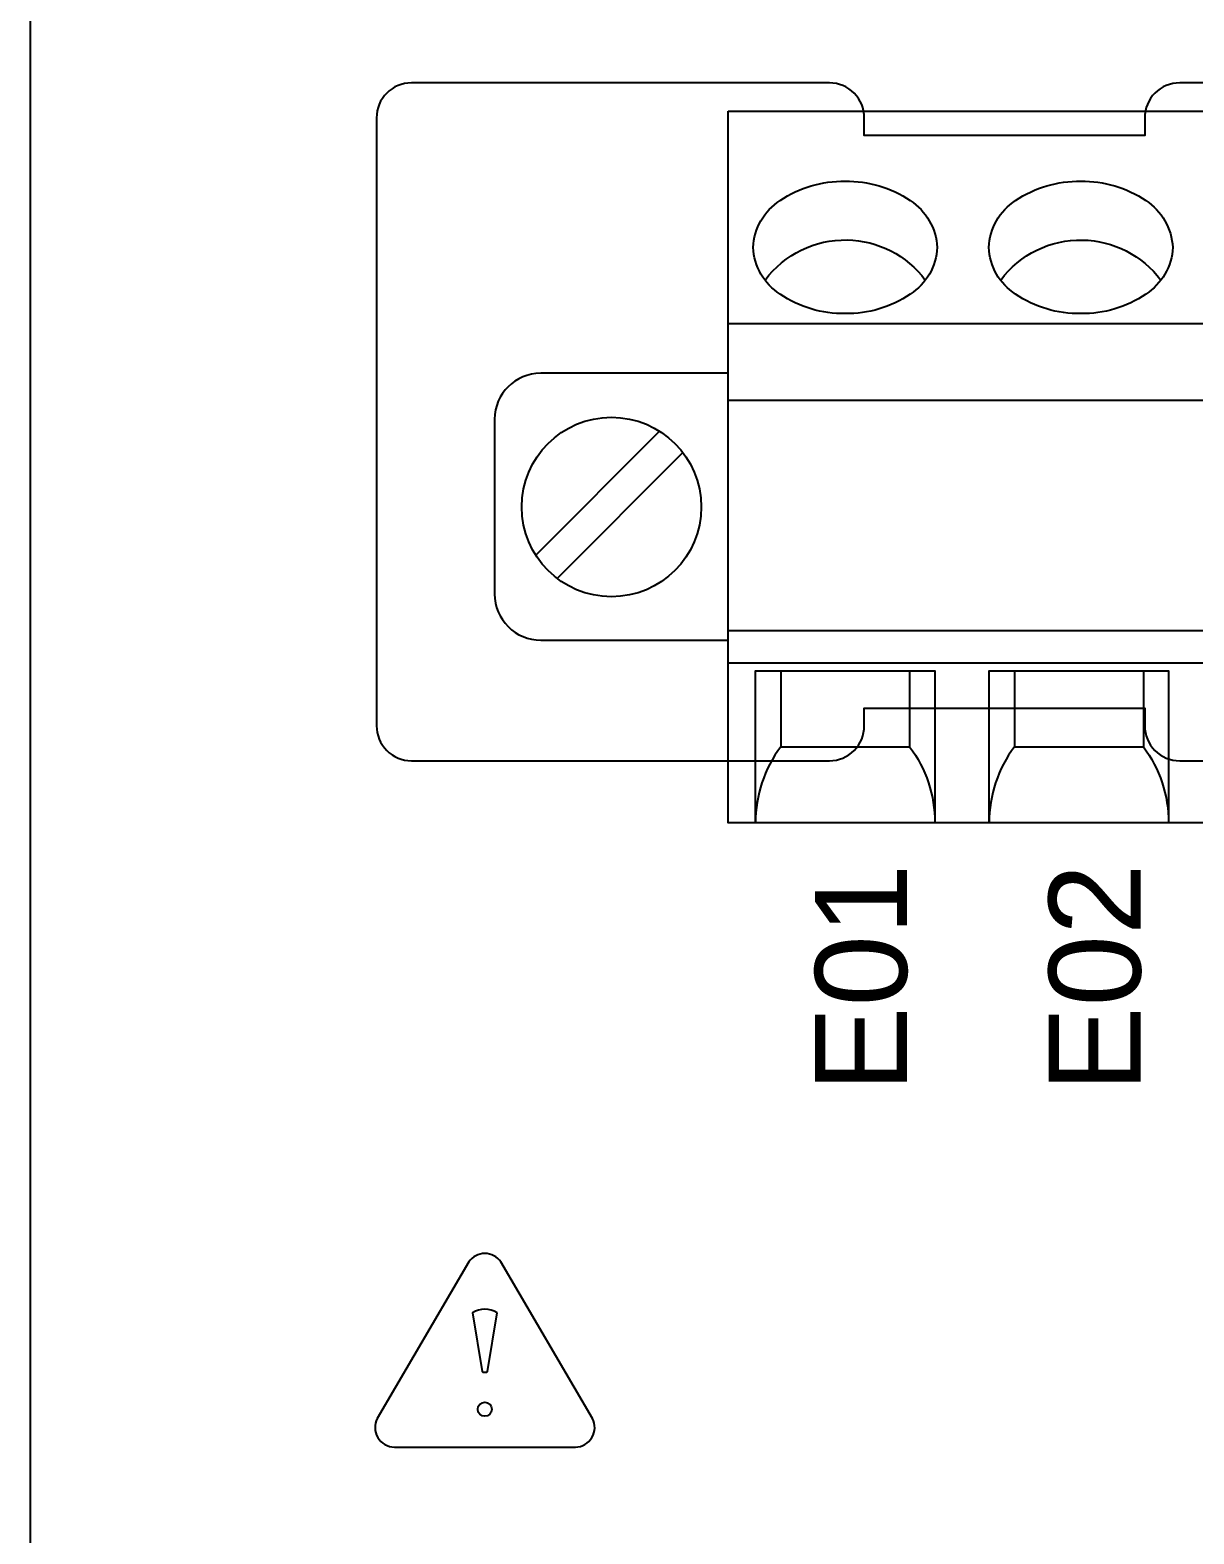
# Model space of a CAD drawing. Extents: x 0.3 to 23.7, y 0.2 to 17.8.
# Drawn here: x 17.606 to 18.602, y 2.856 to 4.142 of the extents above; entities that cross this region are included whole.
import ezdxf

# ---------------------------------------------------------------- set-up
doc = ezdxf.new("R2010")
doc.units = 0
doc.header["$MEASUREMENT"] = 0
for name, color, linetype in [('4_01__0-__EMPTY', 7, 'CONTINUOUS'), ('4_02__B-___3__DI___4__DO__', 7, 'CONTINUOUS'), ('4_03__1-___4__DI___4__DO_E', 7, 'CONTINUOUS'), ('4_04__C-___4__DI___4__DO_F', 7, 'CONTINUOUS'), ('4_05__D-___4__DI___3__DO_E', 7, 'CONTINUOUS'), ('4_06__2A___8__DO__ELECTROM', 7, 'CONTINUOUS'), ('4_07__2B___8__DO__ELECTROM', 7, 'CONTINUOUS'), ('4_08__2C___8__DO_ELECTROME', 7, 'CONTINUOUS'), ('4_09__2D___8__DO_ELECTROME', 7, 'CONTINUOUS'), ('4_10__2G___8__DO_ELECTROME', 7, 'CONTINUOUS'), ('4_11__3-___8__DI', 7, 'CONTINUOUS'), ('4_12__4-___14__DI', 7, 'CONTINUOUS'), ('4_13__5-___8__AI___20_MA_O', 7, 'CONTINUOUS'), ('4_14__6-___4__AI___4__AO__', 7, 'CONTINUOUS'), ('6_00_____DWG', 7, 'CONTINUOUS')]:
    doc.layers.add(name, color=color, linetype=linetype)
doc.styles.add('ARIAL', font='arial.ttf')

msp = doc.modelspace()

# ---------------------------------------------------------------- linework, layer by layer
at = {"layer": '4_01__0-__EMPTY'}
msp.add_lwpolyline([(19.5555, 4.0971), (18.5902, 4.0971, 0.414214), (18.5603, 4.0672), (18.5603, 4.0521), (18.3203, 4.0521), (18.3203, 4.0672, 0.414214), (18.2905, 4.0971), (17.9327, 4.0971, 0.414973), (17.9028, 4.0672), (17.9028, 3.547, 0.414973), (17.9327, 3.5171), (18.2905, 3.5171, 0.414214), (18.3203, 3.547), (18.3203, 3.5621), (18.5603, 3.5621), (18.5603, 3.547, 0.414214), (18.5902, 3.5171), (19.5555, 3.5171, 0.414214)], format="xyb", dxfattribs=at)
at = {"layer": '4_02__B-___3__DI___4__DO__'}
msp.add_lwpolyline([(18.2039, 4.0728), (19.8039, 4.0728), (19.8039, 3.4641), (18.2039, 3.4641)], close=True, dxfattribs=at)
for points in [[(18.2252, 3.9563, -0.244062), (18.2483, 3.9964, -0.154167), (18.3039, 4.013, -0.154167), (18.3596, 3.9964, -0.236767), (18.3827, 3.9563, -0.24406), (18.3596, 3.9163, -0.154167), (18.3039, 3.8997, -0.154167), (18.2483, 3.9163, -0.244061)], [(18.4268, 3.9563, -0.244062), (18.4498, 3.9964, -0.154167), (18.5055, 4.0129, -0.154167), (18.5612, 3.9964, -0.236767), (18.5843, 3.9563, -0.24406), (18.5612, 3.9163, -0.154167), (18.5055, 3.8997, -0.154167), (18.4498, 3.9163, -0.244061)]]:
    msp.add_lwpolyline(points, format="xyb", close=True, dxfattribs=at)
for points in [[(18.2353, 3.9283, -0.001746), (18.2354, 3.9284, -0.240907), (18.3055, 3.9627, -0.231198), (18.3725, 3.9284, -0.005828), (18.3728, 3.9285)], [(18.4369, 3.9283, -0.001746), (18.437, 3.9284, -0.240907), (18.5071, 3.9626, -0.231198), (18.574, 3.9284, -0.005828), (18.5743, 3.9285)], [(18.2039, 3.8486), (18.0433, 3.8486, 0.414169), (18.0039, 3.8093), (18.0039, 3.6597, 0.414258), (18.0433, 3.6203), (18.2039, 3.6203)], [(18.2488, 3.5941), (18.2488, 3.529, 0.162853), (18.2272, 3.4641, 1.944453)], [(18.3591, 3.5941), (18.3591, 3.529, -0.162853), (18.3807, 3.4641, -1.944453)], [(18.4488, 3.5941), (18.4488, 3.529, 0.162853), (18.4272, 3.4641, 1.944453)], [(18.5591, 3.5941), (18.5591, 3.529, -0.162853), (18.5807, 3.4641, -1.944453)]]:
    msp.add_lwpolyline(points, format="xyb", dxfattribs=at)
for points in [[(18.2039, 3.8912), (19.8039, 3.8912)], [(18.2039, 3.8257), (19.8039, 3.8257)], [(18.0391, 3.6931), (18.145, 3.799)], [(18.0574, 3.6731), (18.165, 3.7807)], [(18.2039, 3.6286), (19.8039, 3.6286)], [(18.2039, 3.6008), (19.8039, 3.6008)], [(18.2272, 3.4641), (18.2272, 3.5941), (18.3807, 3.5941), (18.3807, 3.4641)], [(18.4272, 3.4641), (18.4272, 3.5941), (18.5807, 3.5941), (18.5807, 3.4641)], [(18.2488, 3.529), (18.3591, 3.529)], [(18.4488, 3.529), (18.5591, 3.529)]]:
    msp.add_lwpolyline(points, dxfattribs=at)
msp.add_circle((18.1039, 3.7342), 0.0768, dxfattribs=at)
at = {"layer": '4_03__1-___4__DI___4__DO_E'}
msp.add_lwpolyline([(18.2039, 4.0728), (19.8039, 4.0728), (19.8039, 3.4641), (18.2039, 3.4641)], close=True, dxfattribs=at)
for points in [[(18.2252, 3.9563, -0.244062), (18.2483, 3.9964, -0.154167), (18.3039, 4.013, -0.154167), (18.3596, 3.9964, -0.236767), (18.3827, 3.9563, -0.24406), (18.3596, 3.9163, -0.154167), (18.3039, 3.8997, -0.154167), (18.2483, 3.9163, -0.244061)], [(18.4268, 3.9563, -0.244062), (18.4498, 3.9964, -0.154167), (18.5055, 4.0129, -0.154167), (18.5612, 3.9964, -0.236767), (18.5843, 3.9563, -0.24406), (18.5612, 3.9163, -0.154167), (18.5055, 3.8997, -0.154167), (18.4498, 3.9163, -0.244061)]]:
    msp.add_lwpolyline(points, format="xyb", close=True, dxfattribs=at)
for points in [[(18.2353, 3.9283, -0.001746), (18.2354, 3.9284, -0.240907), (18.3055, 3.9627, -0.231198), (18.3725, 3.9284, -0.005828), (18.3728, 3.9285)], [(18.4369, 3.9283, -0.001746), (18.437, 3.9284, -0.240907), (18.5071, 3.9626, -0.231198), (18.574, 3.9284, -0.005828), (18.5743, 3.9285)], [(18.2039, 3.8486), (18.0433, 3.8486, 0.414169), (18.0039, 3.8093), (18.0039, 3.6597, 0.414258), (18.0433, 3.6203), (18.2039, 3.6203)], [(18.2488, 3.5941), (18.2488, 3.529, 0.162853), (18.2272, 3.4641, 1.944453)], [(18.3591, 3.5941), (18.3591, 3.529, -0.162853), (18.3807, 3.4641, -1.944453)], [(18.4488, 3.5941), (18.4488, 3.529, 0.162853), (18.4272, 3.4641, 1.944453)], [(18.5591, 3.5941), (18.5591, 3.529, -0.162853), (18.5807, 3.4641, -1.944453)]]:
    msp.add_lwpolyline(points, format="xyb", dxfattribs=at)
for points in [[(18.2039, 3.8912), (19.8039, 3.8912)], [(18.2039, 3.8257), (19.8039, 3.8257)], [(18.0391, 3.6931), (18.145, 3.799)], [(18.0574, 3.6731), (18.165, 3.7807)], [(18.2039, 3.6286), (19.8039, 3.6286)], [(18.2039, 3.6008), (19.8039, 3.6008)], [(18.2272, 3.4641), (18.2272, 3.5941), (18.3807, 3.5941), (18.3807, 3.4641)], [(18.4272, 3.4641), (18.4272, 3.5941), (18.5807, 3.5941), (18.5807, 3.4641)], [(18.2488, 3.529), (18.3591, 3.529)], [(18.4488, 3.529), (18.5591, 3.529)]]:
    msp.add_lwpolyline(points, dxfattribs=at)
msp.add_circle((18.1039, 3.7342), 0.0768, dxfattribs=at)
at = {"layer": '4_04__C-___4__DI___4__DO_F'}
msp.add_lwpolyline([(18.2039, 4.0728), (19.8039, 4.0728), (19.8039, 3.4641), (18.2039, 3.4641)], close=True, dxfattribs=at)
for points in [[(18.2252, 3.9563, -0.244062), (18.2483, 3.9964, -0.154167), (18.3039, 4.013, -0.154167), (18.3596, 3.9964, -0.236767), (18.3827, 3.9563, -0.24406), (18.3596, 3.9163, -0.154167), (18.3039, 3.8997, -0.154167), (18.2483, 3.9163, -0.244061)], [(18.4268, 3.9563, -0.244062), (18.4498, 3.9964, -0.154167), (18.5055, 4.0129, -0.154167), (18.5612, 3.9964, -0.236767), (18.5843, 3.9563, -0.24406), (18.5612, 3.9163, -0.154167), (18.5055, 3.8997, -0.154167), (18.4498, 3.9163, -0.244061)]]:
    msp.add_lwpolyline(points, format="xyb", close=True, dxfattribs=at)
for points in [[(18.2353, 3.9283, -0.001746), (18.2354, 3.9284, -0.240907), (18.3055, 3.9627, -0.231198), (18.3725, 3.9284, -0.005828), (18.3728, 3.9285)], [(18.4369, 3.9283, -0.001746), (18.437, 3.9284, -0.240907), (18.5071, 3.9626, -0.231198), (18.574, 3.9284, -0.005828), (18.5743, 3.9285)], [(18.2039, 3.8486), (18.0433, 3.8486, 0.414169), (18.0039, 3.8093), (18.0039, 3.6597, 0.414258), (18.0433, 3.6203), (18.2039, 3.6203)], [(18.2488, 3.5941), (18.2488, 3.529, 0.162853), (18.2272, 3.4641, 1.944453)], [(18.3591, 3.5941), (18.3591, 3.529, -0.162853), (18.3807, 3.4641, -1.944453)], [(18.4488, 3.5941), (18.4488, 3.529, 0.162853), (18.4272, 3.4641, 1.944453)], [(18.5591, 3.5941), (18.5591, 3.529, -0.162853), (18.5807, 3.4641, -1.944453)]]:
    msp.add_lwpolyline(points, format="xyb", dxfattribs=at)
for points in [[(18.2039, 3.8912), (19.8039, 3.8912)], [(18.2039, 3.8257), (19.8039, 3.8257)], [(18.0391, 3.6931), (18.145, 3.799)], [(18.0574, 3.6731), (18.165, 3.7807)], [(18.2039, 3.6286), (19.8039, 3.6286)], [(18.2039, 3.6008), (19.8039, 3.6008)], [(18.2272, 3.4641), (18.2272, 3.5941), (18.3807, 3.5941), (18.3807, 3.4641)], [(18.4272, 3.4641), (18.4272, 3.5941), (18.5807, 3.5941), (18.5807, 3.4641)], [(18.2488, 3.529), (18.3591, 3.529)], [(18.4488, 3.529), (18.5591, 3.529)]]:
    msp.add_lwpolyline(points, dxfattribs=at)
msp.add_circle((18.1039, 3.7342), 0.0768, dxfattribs=at)
at = {"layer": '4_05__D-___4__DI___3__DO_E'}
msp.add_lwpolyline([(18.2039, 4.0728), (19.8039, 4.0728), (19.8039, 3.4641), (18.2039, 3.4641)], close=True, dxfattribs=at)
for points in [[(18.2252, 3.9563, -0.244062), (18.2483, 3.9964, -0.154167), (18.3039, 4.013, -0.154167), (18.3596, 3.9964, -0.236767), (18.3827, 3.9563, -0.24406), (18.3596, 3.9163, -0.154167), (18.3039, 3.8997, -0.154167), (18.2483, 3.9163, -0.244061)], [(18.4268, 3.9563, -0.244062), (18.4498, 3.9964, -0.154167), (18.5055, 4.0129, -0.154167), (18.5612, 3.9964, -0.236767), (18.5843, 3.9563, -0.24406), (18.5612, 3.9163, -0.154167), (18.5055, 3.8997, -0.154167), (18.4498, 3.9163, -0.244061)]]:
    msp.add_lwpolyline(points, format="xyb", close=True, dxfattribs=at)
for points in [[(18.2353, 3.9283, -0.001746), (18.2354, 3.9284, -0.240907), (18.3055, 3.9627, -0.231198), (18.3725, 3.9284, -0.005828), (18.3728, 3.9285)], [(18.4369, 3.9283, -0.001746), (18.437, 3.9284, -0.240907), (18.5071, 3.9626, -0.231198), (18.574, 3.9284, -0.005828), (18.5743, 3.9285)], [(18.2039, 3.8486), (18.0433, 3.8486, 0.414169), (18.0039, 3.8093), (18.0039, 3.6597, 0.414258), (18.0433, 3.6203), (18.2039, 3.6203)], [(18.2488, 3.5941), (18.2488, 3.529, 0.162853), (18.2272, 3.4641, 1.944453)], [(18.3591, 3.5941), (18.3591, 3.529, -0.162853), (18.3807, 3.4641, -1.944453)], [(18.4488, 3.5941), (18.4488, 3.529, 0.162853), (18.4272, 3.4641, 1.944453)], [(18.5591, 3.5941), (18.5591, 3.529, -0.162853), (18.5807, 3.4641, -1.944453)]]:
    msp.add_lwpolyline(points, format="xyb", dxfattribs=at)
for points in [[(18.2039, 3.8912), (19.8039, 3.8912)], [(18.2039, 3.8257), (19.8039, 3.8257)], [(18.0391, 3.6931), (18.145, 3.799)], [(18.0574, 3.6731), (18.165, 3.7807)], [(18.2039, 3.6286), (19.8039, 3.6286)], [(18.2039, 3.6008), (19.8039, 3.6008)], [(18.2272, 3.4641), (18.2272, 3.5941), (18.3807, 3.5941), (18.3807, 3.4641)], [(18.4272, 3.4641), (18.4272, 3.5941), (18.5807, 3.5941), (18.5807, 3.4641)], [(18.2488, 3.529), (18.3591, 3.529)], [(18.4488, 3.529), (18.5591, 3.529)]]:
    msp.add_lwpolyline(points, dxfattribs=at)
msp.add_circle((18.1039, 3.7342), 0.0768, dxfattribs=at)
at = {"layer": '4_06__2A___8__DO__ELECTROM'}
msp.add_lwpolyline([(18.2039, 4.0728), (19.8039, 4.0728), (19.8039, 3.4641), (18.2039, 3.4641)], close=True, dxfattribs=at)
for points in [[(18.2252, 3.9563, -0.244062), (18.2483, 3.9964, -0.154167), (18.3039, 4.013, -0.154167), (18.3596, 3.9964, -0.236767), (18.3827, 3.9563, -0.24406), (18.3596, 3.9163, -0.154167), (18.3039, 3.8997, -0.154167), (18.2483, 3.9163, -0.244061)], [(18.4268, 3.9563, -0.244062), (18.4498, 3.9964, -0.154167), (18.5055, 4.0129, -0.154167), (18.5612, 3.9964, -0.236767), (18.5843, 3.9563, -0.24406), (18.5612, 3.9163, -0.154167), (18.5055, 3.8997, -0.154167), (18.4498, 3.9163, -0.244061)]]:
    msp.add_lwpolyline(points, format="xyb", close=True, dxfattribs=at)
for points in [[(18.2353, 3.9283, -0.001746), (18.2354, 3.9284, -0.240907), (18.3055, 3.9627, -0.231198), (18.3725, 3.9284, -0.005828), (18.3728, 3.9285)], [(18.4369, 3.9283, -0.001746), (18.437, 3.9284, -0.240907), (18.5071, 3.9626, -0.231198), (18.574, 3.9284, -0.005828), (18.5743, 3.9285)], [(18.2039, 3.8486), (18.0433, 3.8486, 0.414169), (18.0039, 3.8093), (18.0039, 3.6597, 0.414258), (18.0433, 3.6203), (18.2039, 3.6203)], [(18.2488, 3.5941), (18.2488, 3.529, 0.162853), (18.2272, 3.4641, 1.944453)], [(18.3591, 3.5941), (18.3591, 3.529, -0.162853), (18.3807, 3.4641, -1.944453)], [(18.4488, 3.5941), (18.4488, 3.529, 0.162853), (18.4272, 3.4641, 1.944453)], [(18.5591, 3.5941), (18.5591, 3.529, -0.162853), (18.5807, 3.4641, -1.944453)]]:
    msp.add_lwpolyline(points, format="xyb", dxfattribs=at)
for points in [[(18.2039, 3.8912), (19.8039, 3.8912)], [(18.2039, 3.8257), (19.8039, 3.8257)], [(18.0391, 3.6931), (18.145, 3.799)], [(18.0574, 3.6731), (18.165, 3.7807)], [(18.2039, 3.6286), (19.8039, 3.6286)], [(18.2039, 3.6008), (19.8039, 3.6008)], [(18.2272, 3.4641), (18.2272, 3.5941), (18.3807, 3.5941), (18.3807, 3.4641)], [(18.4272, 3.4641), (18.4272, 3.5941), (18.5807, 3.5941), (18.5807, 3.4641)], [(18.2488, 3.529), (18.3591, 3.529)], [(18.4488, 3.529), (18.5591, 3.529)]]:
    msp.add_lwpolyline(points, dxfattribs=at)
msp.add_circle((18.1039, 3.7342), 0.0768, dxfattribs=at)
at = {"layer": '4_07__2B___8__DO__ELECTROM'}
msp.add_lwpolyline([(18.2039, 4.0728), (19.8039, 4.0728), (19.8039, 3.4641), (18.2039, 3.4641)], close=True, dxfattribs=at)
for points in [[(18.2252, 3.9563, -0.244062), (18.2483, 3.9964, -0.154167), (18.3039, 4.013, -0.154167), (18.3596, 3.9964, -0.236767), (18.3827, 3.9563, -0.24406), (18.3596, 3.9163, -0.154167), (18.3039, 3.8997, -0.154167), (18.2483, 3.9163, -0.244061)], [(18.4268, 3.9563, -0.244062), (18.4498, 3.9964, -0.154167), (18.5055, 4.0129, -0.154167), (18.5612, 3.9964, -0.236767), (18.5843, 3.9563, -0.24406), (18.5612, 3.9163, -0.154167), (18.5055, 3.8997, -0.154167), (18.4498, 3.9163, -0.244061)]]:
    msp.add_lwpolyline(points, format="xyb", close=True, dxfattribs=at)
for points in [[(18.2353, 3.9283, -0.001746), (18.2354, 3.9284, -0.240907), (18.3055, 3.9627, -0.231198), (18.3725, 3.9284, -0.005828), (18.3728, 3.9285)], [(18.4369, 3.9283, -0.001746), (18.437, 3.9284, -0.240907), (18.5071, 3.9626, -0.231198), (18.574, 3.9284, -0.005828), (18.5743, 3.9285)], [(18.2039, 3.8486), (18.0433, 3.8486, 0.414169), (18.0039, 3.8093), (18.0039, 3.6597, 0.414258), (18.0433, 3.6203), (18.2039, 3.6203)], [(18.2488, 3.5941), (18.2488, 3.529, 0.162853), (18.2272, 3.4641, 1.944453)], [(18.3591, 3.5941), (18.3591, 3.529, -0.162853), (18.3807, 3.4641, -1.944453)], [(18.4488, 3.5941), (18.4488, 3.529, 0.162853), (18.4272, 3.4641, 1.944453)], [(18.5591, 3.5941), (18.5591, 3.529, -0.162853), (18.5807, 3.4641, -1.944453)]]:
    msp.add_lwpolyline(points, format="xyb", dxfattribs=at)
for points in [[(18.2039, 3.8912), (19.8039, 3.8912)], [(18.2039, 3.8257), (19.8039, 3.8257)], [(18.0391, 3.6931), (18.145, 3.799)], [(18.0574, 3.6731), (18.165, 3.7807)], [(18.2039, 3.6286), (19.8039, 3.6286)], [(18.2039, 3.6008), (19.8039, 3.6008)], [(18.2272, 3.4641), (18.2272, 3.5941), (18.3807, 3.5941), (18.3807, 3.4641)], [(18.4272, 3.4641), (18.4272, 3.5941), (18.5807, 3.5941), (18.5807, 3.4641)], [(18.2488, 3.529), (18.3591, 3.529)], [(18.4488, 3.529), (18.5591, 3.529)]]:
    msp.add_lwpolyline(points, dxfattribs=at)
msp.add_circle((18.1039, 3.7342), 0.0768, dxfattribs=at)
at = {"layer": '4_08__2C___8__DO_ELECTROME'}
msp.add_lwpolyline([(18.2039, 4.0728), (19.8039, 4.0728), (19.8039, 3.4641), (18.2039, 3.4641)], close=True, dxfattribs=at)
for points in [[(18.2252, 3.9563, -0.244062), (18.2483, 3.9964, -0.154167), (18.3039, 4.013, -0.154167), (18.3596, 3.9964, -0.236767), (18.3827, 3.9563, -0.24406), (18.3596, 3.9163, -0.154167), (18.3039, 3.8997, -0.154167), (18.2483, 3.9163, -0.244061)], [(18.4268, 3.9563, -0.244062), (18.4498, 3.9964, -0.154167), (18.5055, 4.0129, -0.154167), (18.5612, 3.9964, -0.236767), (18.5843, 3.9563, -0.24406), (18.5612, 3.9163, -0.154167), (18.5055, 3.8997, -0.154167), (18.4498, 3.9163, -0.244061)]]:
    msp.add_lwpolyline(points, format="xyb", close=True, dxfattribs=at)
for points in [[(18.2353, 3.9283, -0.001746), (18.2354, 3.9284, -0.240907), (18.3055, 3.9627, -0.231198), (18.3725, 3.9284, -0.005828), (18.3728, 3.9285)], [(18.4369, 3.9283, -0.001746), (18.437, 3.9284, -0.240907), (18.5071, 3.9626, -0.231198), (18.574, 3.9284, -0.005828), (18.5743, 3.9285)], [(18.2039, 3.8486), (18.0433, 3.8486, 0.414169), (18.0039, 3.8093), (18.0039, 3.6597, 0.414258), (18.0433, 3.6203), (18.2039, 3.6203)], [(18.2488, 3.5941), (18.2488, 3.529, 0.162853), (18.2272, 3.4641, 1.944453)], [(18.3591, 3.5941), (18.3591, 3.529, -0.162853), (18.3807, 3.4641, -1.944453)], [(18.4488, 3.5941), (18.4488, 3.529, 0.162853), (18.4272, 3.4641, 1.944453)], [(18.5591, 3.5941), (18.5591, 3.529, -0.162853), (18.5807, 3.4641, -1.944453)]]:
    msp.add_lwpolyline(points, format="xyb", dxfattribs=at)
for points in [[(18.2039, 3.8912), (19.8039, 3.8912)], [(18.2039, 3.8257), (19.8039, 3.8257)], [(18.0391, 3.6931), (18.145, 3.799)], [(18.0574, 3.6731), (18.165, 3.7807)], [(18.2039, 3.6286), (19.8039, 3.6286)], [(18.2039, 3.6008), (19.8039, 3.6008)], [(18.2272, 3.4641), (18.2272, 3.5941), (18.3807, 3.5941), (18.3807, 3.4641)], [(18.4272, 3.4641), (18.4272, 3.5941), (18.5807, 3.5941), (18.5807, 3.4641)], [(18.2488, 3.529), (18.3591, 3.529)], [(18.4488, 3.529), (18.5591, 3.529)]]:
    msp.add_lwpolyline(points, dxfattribs=at)
msp.add_circle((18.1039, 3.7342), 0.0768, dxfattribs=at)
at = {"layer": '4_09__2D___8__DO_ELECTROME'}
msp.add_lwpolyline([(18.2039, 4.0728), (19.8039, 4.0728), (19.8039, 3.4641), (18.2039, 3.4641)], close=True, dxfattribs=at)
for points in [[(18.2252, 3.9563, -0.244062), (18.2483, 3.9964, -0.154167), (18.3039, 4.013, -0.154167), (18.3596, 3.9964, -0.236767), (18.3827, 3.9563, -0.24406), (18.3596, 3.9163, -0.154167), (18.3039, 3.8997, -0.154167), (18.2483, 3.9163, -0.244061)], [(18.4268, 3.9563, -0.244062), (18.4498, 3.9964, -0.154167), (18.5055, 4.0129, -0.154167), (18.5612, 3.9964, -0.236767), (18.5843, 3.9563, -0.24406), (18.5612, 3.9163, -0.154167), (18.5055, 3.8997, -0.154167), (18.4498, 3.9163, -0.244061)]]:
    msp.add_lwpolyline(points, format="xyb", close=True, dxfattribs=at)
for points in [[(18.2353, 3.9283, -0.001746), (18.2354, 3.9284, -0.240907), (18.3055, 3.9627, -0.231198), (18.3725, 3.9284, -0.005828), (18.3728, 3.9285)], [(18.4369, 3.9283, -0.001746), (18.437, 3.9284, -0.240907), (18.5071, 3.9626, -0.231198), (18.574, 3.9284, -0.005828), (18.5743, 3.9285)], [(18.2039, 3.8486), (18.0433, 3.8486, 0.414169), (18.0039, 3.8093), (18.0039, 3.6597, 0.414258), (18.0433, 3.6203), (18.2039, 3.6203)], [(18.2488, 3.5941), (18.2488, 3.529, 0.162853), (18.2272, 3.4641, 1.944453)], [(18.3591, 3.5941), (18.3591, 3.529, -0.162853), (18.3807, 3.4641, -1.944453)], [(18.4488, 3.5941), (18.4488, 3.529, 0.162853), (18.4272, 3.4641, 1.944453)], [(18.5591, 3.5941), (18.5591, 3.529, -0.162853), (18.5807, 3.4641, -1.944453)]]:
    msp.add_lwpolyline(points, format="xyb", dxfattribs=at)
for points in [[(18.2039, 3.8912), (19.8039, 3.8912)], [(18.2039, 3.8257), (19.8039, 3.8257)], [(18.0391, 3.6931), (18.145, 3.799)], [(18.0574, 3.6731), (18.165, 3.7807)], [(18.2039, 3.6286), (19.8039, 3.6286)], [(18.2039, 3.6008), (19.8039, 3.6008)], [(18.2272, 3.4641), (18.2272, 3.5941), (18.3807, 3.5941), (18.3807, 3.4641)], [(18.4272, 3.4641), (18.4272, 3.5941), (18.5807, 3.5941), (18.5807, 3.4641)], [(18.2488, 3.529), (18.3591, 3.529)], [(18.4488, 3.529), (18.5591, 3.529)]]:
    msp.add_lwpolyline(points, dxfattribs=at)
msp.add_circle((18.1039, 3.7342), 0.0768, dxfattribs=at)
at = {"layer": '4_10__2G___8__DO_ELECTROME'}
msp.add_lwpolyline([(18.2039, 4.0728), (19.8039, 4.0728), (19.8039, 3.4641), (18.2039, 3.4641)], close=True, dxfattribs=at)
for points in [[(18.2252, 3.9563, -0.244062), (18.2483, 3.9964, -0.154167), (18.3039, 4.013, -0.154167), (18.3596, 3.9964, -0.236767), (18.3827, 3.9563, -0.24406), (18.3596, 3.9163, -0.154167), (18.3039, 3.8997, -0.154167), (18.2483, 3.9163, -0.244061)], [(18.4268, 3.9563, -0.244062), (18.4498, 3.9964, -0.154167), (18.5055, 4.0129, -0.154167), (18.5612, 3.9964, -0.236767), (18.5843, 3.9563, -0.24406), (18.5612, 3.9163, -0.154167), (18.5055, 3.8997, -0.154167), (18.4498, 3.9163, -0.244061)]]:
    msp.add_lwpolyline(points, format="xyb", close=True, dxfattribs=at)
for points in [[(18.2353, 3.9283, -0.001746), (18.2354, 3.9284, -0.240907), (18.3055, 3.9627, -0.231198), (18.3725, 3.9284, -0.005828), (18.3728, 3.9285)], [(18.4369, 3.9283, -0.001746), (18.437, 3.9284, -0.240907), (18.5071, 3.9626, -0.231198), (18.574, 3.9284, -0.005828), (18.5743, 3.9285)], [(18.2039, 3.8486), (18.0433, 3.8486, 0.414169), (18.0039, 3.8093), (18.0039, 3.6597, 0.414258), (18.0433, 3.6203), (18.2039, 3.6203)], [(18.2488, 3.5941), (18.2488, 3.529, 0.162853), (18.2272, 3.4641, 1.944453)], [(18.3591, 3.5941), (18.3591, 3.529, -0.162853), (18.3807, 3.4641, -1.944453)], [(18.4488, 3.5941), (18.4488, 3.529, 0.162853), (18.4272, 3.4641, 1.944453)], [(18.5591, 3.5941), (18.5591, 3.529, -0.162853), (18.5807, 3.4641, -1.944453)]]:
    msp.add_lwpolyline(points, format="xyb", dxfattribs=at)
for points in [[(18.2039, 3.8912), (19.8039, 3.8912)], [(18.2039, 3.8257), (19.8039, 3.8257)], [(18.0391, 3.6931), (18.145, 3.799)], [(18.0574, 3.6731), (18.165, 3.7807)], [(18.2039, 3.6286), (19.8039, 3.6286)], [(18.2039, 3.6008), (19.8039, 3.6008)], [(18.2272, 3.4641), (18.2272, 3.5941), (18.3807, 3.5941), (18.3807, 3.4641)], [(18.4272, 3.4641), (18.4272, 3.5941), (18.5807, 3.5941), (18.5807, 3.4641)], [(18.2488, 3.529), (18.3591, 3.529)], [(18.4488, 3.529), (18.5591, 3.529)]]:
    msp.add_lwpolyline(points, dxfattribs=at)
msp.add_circle((18.1039, 3.7342), 0.0768, dxfattribs=at)
at = {"layer": '4_11__3-___8__DI'}
msp.add_lwpolyline([(18.2039, 4.0728), (19.8039, 4.0728), (19.8039, 3.4641), (18.2039, 3.4641)], close=True, dxfattribs=at)
for points in [[(18.2252, 3.9563, -0.244062), (18.2483, 3.9964, -0.154167), (18.3039, 4.013, -0.154167), (18.3596, 3.9964, -0.236767), (18.3827, 3.9563, -0.24406), (18.3596, 3.9163, -0.154167), (18.3039, 3.8997, -0.154167), (18.2483, 3.9163, -0.244061)], [(18.4268, 3.9563, -0.244062), (18.4498, 3.9964, -0.154167), (18.5055, 4.0129, -0.154167), (18.5612, 3.9964, -0.236767), (18.5843, 3.9563, -0.24406), (18.5612, 3.9163, -0.154167), (18.5055, 3.8997, -0.154167), (18.4498, 3.9163, -0.244061)]]:
    msp.add_lwpolyline(points, format="xyb", close=True, dxfattribs=at)
for points in [[(18.2353, 3.9283, -0.001746), (18.2354, 3.9284, -0.240907), (18.3055, 3.9627, -0.231198), (18.3725, 3.9284, -0.005828), (18.3728, 3.9285)], [(18.4369, 3.9283, -0.001746), (18.437, 3.9284, -0.240907), (18.5071, 3.9626, -0.231198), (18.574, 3.9284, -0.005828), (18.5743, 3.9285)], [(18.2039, 3.8486), (18.0433, 3.8486, 0.414169), (18.0039, 3.8093), (18.0039, 3.6597, 0.414258), (18.0433, 3.6203), (18.2039, 3.6203)], [(18.2488, 3.5941), (18.2488, 3.529, 0.162853), (18.2272, 3.4641, 1.944453)], [(18.3591, 3.5941), (18.3591, 3.529, -0.162853), (18.3807, 3.4641, -1.944453)], [(18.4488, 3.5941), (18.4488, 3.529, 0.162853), (18.4272, 3.4641, 1.944453)], [(18.5591, 3.5941), (18.5591, 3.529, -0.162853), (18.5807, 3.4641, -1.944453)]]:
    msp.add_lwpolyline(points, format="xyb", dxfattribs=at)
for points in [[(18.2039, 3.8912), (19.8039, 3.8912)], [(18.2039, 3.8257), (19.8039, 3.8257)], [(18.0391, 3.6931), (18.145, 3.799)], [(18.0574, 3.6731), (18.165, 3.7807)], [(18.2039, 3.6286), (19.8039, 3.6286)], [(18.2039, 3.6008), (19.8039, 3.6008)], [(18.2272, 3.4641), (18.2272, 3.5941), (18.3807, 3.5941), (18.3807, 3.4641)], [(18.4272, 3.4641), (18.4272, 3.5941), (18.5807, 3.5941), (18.5807, 3.4641)], [(18.2488, 3.529), (18.3591, 3.529)], [(18.4488, 3.529), (18.5591, 3.529)]]:
    msp.add_lwpolyline(points, dxfattribs=at)
msp.add_circle((18.1039, 3.7342), 0.0768, dxfattribs=at)
at = {"layer": '4_12__4-___14__DI'}
msp.add_lwpolyline([(18.2039, 4.0728), (19.8039, 4.0728), (19.8039, 3.4641), (18.2039, 3.4641)], close=True, dxfattribs=at)
for points in [[(18.2252, 3.9563, -0.244062), (18.2483, 3.9964, -0.154167), (18.3039, 4.013, -0.154167), (18.3596, 3.9964, -0.236767), (18.3827, 3.9563, -0.24406), (18.3596, 3.9163, -0.154167), (18.3039, 3.8997, -0.154167), (18.2483, 3.9163, -0.244061)], [(18.4268, 3.9563, -0.244062), (18.4498, 3.9964, -0.154167), (18.5055, 4.0129, -0.154167), (18.5612, 3.9964, -0.236767), (18.5843, 3.9563, -0.24406), (18.5612, 3.9163, -0.154167), (18.5055, 3.8997, -0.154167), (18.4498, 3.9163, -0.244061)]]:
    msp.add_lwpolyline(points, format="xyb", close=True, dxfattribs=at)
for points in [[(18.2353, 3.9283, -0.001746), (18.2354, 3.9284, -0.240907), (18.3055, 3.9627, -0.231198), (18.3725, 3.9284, -0.005828), (18.3728, 3.9285)], [(18.4369, 3.9283, -0.001746), (18.437, 3.9284, -0.240907), (18.5071, 3.9626, -0.231198), (18.574, 3.9284, -0.005828), (18.5743, 3.9285)], [(18.2039, 3.8486), (18.0433, 3.8486, 0.414169), (18.0039, 3.8093), (18.0039, 3.6597, 0.414258), (18.0433, 3.6203), (18.2039, 3.6203)], [(18.2488, 3.5941), (18.2488, 3.529, 0.162853), (18.2272, 3.4641, 1.944453)], [(18.3591, 3.5941), (18.3591, 3.529, -0.162853), (18.3807, 3.4641, -1.944453)], [(18.4488, 3.5941), (18.4488, 3.529, 0.162853), (18.4272, 3.4641, 1.944453)], [(18.5591, 3.5941), (18.5591, 3.529, -0.162853), (18.5807, 3.4641, -1.944453)]]:
    msp.add_lwpolyline(points, format="xyb", dxfattribs=at)
for points in [[(18.2039, 3.8912), (19.8039, 3.8912)], [(18.2039, 3.8257), (19.8039, 3.8257)], [(18.0391, 3.6931), (18.145, 3.799)], [(18.0574, 3.6731), (18.165, 3.7807)], [(18.2039, 3.6286), (19.8039, 3.6286)], [(18.2039, 3.6008), (19.8039, 3.6008)], [(18.2272, 3.4641), (18.2272, 3.5941), (18.3807, 3.5941), (18.3807, 3.4641)], [(18.4272, 3.4641), (18.4272, 3.5941), (18.5807, 3.5941), (18.5807, 3.4641)], [(18.2488, 3.529), (18.3591, 3.529)], [(18.4488, 3.529), (18.5591, 3.529)]]:
    msp.add_lwpolyline(points, dxfattribs=at)
msp.add_circle((18.1039, 3.7342), 0.0768, dxfattribs=at)
at = {"layer": '4_13__5-___8__AI___20_MA_O'}
msp.add_lwpolyline([(18.2039, 4.0728), (19.8039, 4.0728), (19.8039, 3.4641), (18.2039, 3.4641)], close=True, dxfattribs=at)
for points in [[(18.2252, 3.9563, -0.244062), (18.2483, 3.9964, -0.154167), (18.3039, 4.013, -0.154167), (18.3596, 3.9964, -0.236767), (18.3827, 3.9563, -0.24406), (18.3596, 3.9163, -0.154167), (18.3039, 3.8997, -0.154167), (18.2483, 3.9163, -0.244061)], [(18.4268, 3.9563, -0.244062), (18.4498, 3.9964, -0.154167), (18.5055, 4.0129, -0.154167), (18.5612, 3.9964, -0.236767), (18.5843, 3.9563, -0.24406), (18.5612, 3.9163, -0.154167), (18.5055, 3.8997, -0.154167), (18.4498, 3.9163, -0.244061)]]:
    msp.add_lwpolyline(points, format="xyb", close=True, dxfattribs=at)
for points in [[(18.2353, 3.9283, -0.001746), (18.2354, 3.9284, -0.240907), (18.3055, 3.9627, -0.231198), (18.3725, 3.9284, -0.005828), (18.3728, 3.9285)], [(18.4369, 3.9283, -0.001746), (18.437, 3.9284, -0.240907), (18.5071, 3.9626, -0.231198), (18.574, 3.9284, -0.005828), (18.5743, 3.9285)], [(18.2039, 3.8486), (18.0433, 3.8486, 0.414169), (18.0039, 3.8093), (18.0039, 3.6597, 0.414258), (18.0433, 3.6203), (18.2039, 3.6203)], [(18.2488, 3.5941), (18.2488, 3.529, 0.162853), (18.2272, 3.4641, 1.944453)], [(18.3591, 3.5941), (18.3591, 3.529, -0.162853), (18.3807, 3.4641, -1.944453)], [(18.4488, 3.5941), (18.4488, 3.529, 0.162853), (18.4272, 3.4641, 1.944453)], [(18.5591, 3.5941), (18.5591, 3.529, -0.162853), (18.5807, 3.4641, -1.944453)]]:
    msp.add_lwpolyline(points, format="xyb", dxfattribs=at)
for points in [[(18.2039, 3.8912), (19.8039, 3.8912)], [(18.2039, 3.8257), (19.8039, 3.8257)], [(18.0391, 3.6931), (18.145, 3.799)], [(18.0574, 3.6731), (18.165, 3.7807)], [(18.2039, 3.6286), (19.8039, 3.6286)], [(18.2039, 3.6008), (19.8039, 3.6008)], [(18.2272, 3.4641), (18.2272, 3.5941), (18.3807, 3.5941), (18.3807, 3.4641)], [(18.4272, 3.4641), (18.4272, 3.5941), (18.5807, 3.5941), (18.5807, 3.4641)], [(18.2488, 3.529), (18.3591, 3.529)], [(18.4488, 3.529), (18.5591, 3.529)]]:
    msp.add_lwpolyline(points, dxfattribs=at)
msp.add_circle((18.1039, 3.7342), 0.0768, dxfattribs=at)
at = {"layer": '4_14__6-___4__AI___4__AO__'}
msp.add_lwpolyline([(18.2039, 4.0728), (19.8039, 4.0728), (19.8039, 3.4641), (18.2039, 3.4641)], close=True, dxfattribs=at)
for points in [[(18.2252, 3.9563, -0.244062), (18.2483, 3.9964, -0.154167), (18.3039, 4.013, -0.154167), (18.3596, 3.9964, -0.236767), (18.3827, 3.9563, -0.24406), (18.3596, 3.9163, -0.154167), (18.3039, 3.8997, -0.154167), (18.2483, 3.9163, -0.244061)], [(18.4268, 3.9563, -0.244062), (18.4498, 3.9964, -0.154167), (18.5055, 4.0129, -0.154167), (18.5612, 3.9964, -0.236767), (18.5843, 3.9563, -0.24406), (18.5612, 3.9163, -0.154167), (18.5055, 3.8997, -0.154167), (18.4498, 3.9163, -0.244061)]]:
    msp.add_lwpolyline(points, format="xyb", close=True, dxfattribs=at)
for points in [[(18.2353, 3.9283, -0.001746), (18.2354, 3.9284, -0.240907), (18.3055, 3.9627, -0.231198), (18.3725, 3.9284, -0.005828), (18.3728, 3.9285)], [(18.4369, 3.9283, -0.001746), (18.437, 3.9284, -0.240907), (18.5071, 3.9626, -0.231198), (18.574, 3.9284, -0.005828), (18.5743, 3.9285)], [(18.2039, 3.8486), (18.0433, 3.8486, 0.414169), (18.0039, 3.8093), (18.0039, 3.6597, 0.414258), (18.0433, 3.6203), (18.2039, 3.6203)], [(18.2488, 3.5941), (18.2488, 3.529, 0.162853), (18.2272, 3.4641, 1.944453)], [(18.3591, 3.5941), (18.3591, 3.529, -0.162853), (18.3807, 3.4641, -1.944453)], [(18.4488, 3.5941), (18.4488, 3.529, 0.162853), (18.4272, 3.4641, 1.944453)], [(18.5591, 3.5941), (18.5591, 3.529, -0.162853), (18.5807, 3.4641, -1.944453)]]:
    msp.add_lwpolyline(points, format="xyb", dxfattribs=at)
for points in [[(18.2039, 3.8912), (19.8039, 3.8912)], [(18.2039, 3.8257), (19.8039, 3.8257)], [(18.0391, 3.6931), (18.145, 3.799)], [(18.0574, 3.6731), (18.165, 3.7807)], [(18.2039, 3.6286), (19.8039, 3.6286)], [(18.2039, 3.6008), (19.8039, 3.6008)], [(18.2272, 3.4641), (18.2272, 3.5941), (18.3807, 3.5941), (18.3807, 3.4641)], [(18.4272, 3.4641), (18.4272, 3.5941), (18.5807, 3.5941), (18.5807, 3.4641)], [(18.2488, 3.529), (18.3591, 3.529)], [(18.4488, 3.529), (18.5591, 3.529)]]:
    msp.add_lwpolyline(points, dxfattribs=at)
msp.add_circle((18.1039, 3.7342), 0.0768, dxfattribs=at)
at = {"layer": '6_00_____DWG'}
for points in [[(17.9705, 1.5688), (22.6358, 1.5688, 0.414214), (22.7146, 1.6476), (22.7146, 1.7361, -0.414214), (22.8327, 1.8543), (22.9213, 1.8543, 0.414214), (23, 1.933), (23, 8.4881, 0.414214), (22.9213, 8.5669), (22.8327, 8.5669, -0.414214), (22.7146, 8.685), (22.7146, 8.7735, 0.414214), (22.6358, 8.8523), (17.9705, 8.8523, 0.414214), (17.8917, 8.7735), (17.8917, 8.685, -0.414214), (17.7736, 8.5669), (17.685, 8.5669, 0.414214), (17.6063, 8.4881), (17.6063, 1.933, 0.414214), (17.685, 1.8543), (17.7736, 1.8543, -0.414214), (17.8917, 1.7361), (17.8917, 1.6476, 0.414214)], [(17.9818, 3.0882), (17.9034, 2.9544, 0.555022), (17.9181, 2.9298), (18.073, 2.9298, 0.555022), (18.0877, 2.9544), (18.0093, 3.0882, 0.531445)], [(18.0061, 3.0447, 0.299493), (17.985, 3.0447), (17.9933, 2.9945), (17.9939, 2.9939), (17.9972, 2.9939), (17.9978, 2.9945), (18.0061, 3.0447)]]:
    msp.add_lwpolyline(points, format="xyb", close=True, dxfattribs=at)
msp.add_circle((17.9955, 2.9622), 0.00604, dxfattribs=at)

# ---------------------------------------------------------------- texts
at = {"layer": '4_01__0-__EMPTY', "style": 'ARIAL'}
for s, p in [('E01', (18.3568, 3.2335)), ('E02', (18.5568, 3.2335))]:
    msp.add_text(s, height=0.07867, rotation=90, dxfattribs=at).set_placement(p)
at = {"layer": '4_02__B-___3__DI___4__DO__', "style": 'ARIAL'}
for s, p in [('E01', (18.3568, 3.2335)), ('E02', (18.5568, 3.2335))]:
    msp.add_text(s, height=0.07867, rotation=90, dxfattribs=at).set_placement(p)
at = {"layer": '4_03__1-___4__DI___4__DO_E', "style": 'ARIAL'}
for s, p in [('E01', (18.3568, 3.2335)), ('E02', (18.5568, 3.2335))]:
    msp.add_text(s, height=0.07867, rotation=90, dxfattribs=at).set_placement(p)
at = {"layer": '4_04__C-___4__DI___4__DO_F', "style": 'ARIAL'}
for s, p in [('E01', (18.3568, 3.2335)), ('E02', (18.5568, 3.2335))]:
    msp.add_text(s, height=0.07867, rotation=90, dxfattribs=at).set_placement(p)
at = {"layer": '4_05__D-___4__DI___3__DO_E', "style": 'ARIAL'}
for s, p in [('E01', (18.3568, 3.2335)), ('E02', (18.5568, 3.2335))]:
    msp.add_text(s, height=0.07867, rotation=90, dxfattribs=at).set_placement(p)
at = {"layer": '4_06__2A___8__DO__ELECTROM', "style": 'ARIAL'}
for s, p in [('E01', (18.3568, 3.2335)), ('E02', (18.5568, 3.2335))]:
    msp.add_text(s, height=0.07867, rotation=90, dxfattribs=at).set_placement(p)
at = {"layer": '4_07__2B___8__DO__ELECTROM', "style": 'ARIAL'}
for s, p in [('E01', (18.3568, 3.2335)), ('E02', (18.5568, 3.2335))]:
    msp.add_text(s, height=0.07867, rotation=90, dxfattribs=at).set_placement(p)
at = {"layer": '4_08__2C___8__DO_ELECTROME', "style": 'ARIAL'}
for s, p in [('E01', (18.3568, 3.2335)), ('E02', (18.5568, 3.2335))]:
    msp.add_text(s, height=0.07867, rotation=90, dxfattribs=at).set_placement(p)
at = {"layer": '4_09__2D___8__DO_ELECTROME', "style": 'ARIAL'}
for s, p in [('E01', (18.3568, 3.2335)), ('E02', (18.5568, 3.2335))]:
    msp.add_text(s, height=0.07867, rotation=90, dxfattribs=at).set_placement(p)
at = {"layer": '4_10__2G___8__DO_ELECTROME', "style": 'ARIAL'}
for s, p in [('E01', (18.3568, 3.2335)), ('E02', (18.5568, 3.2335))]:
    msp.add_text(s, height=0.07867, rotation=90, dxfattribs=at).set_placement(p)
at = {"layer": '4_11__3-___8__DI', "style": 'ARIAL'}
for s, p in [('E01', (18.3568, 3.2335)), ('E02', (18.5568, 3.2335))]:
    msp.add_text(s, height=0.07867, rotation=90, dxfattribs=at).set_placement(p)
at = {"layer": '4_12__4-___14__DI', "style": 'ARIAL'}
for s, p in [('E01', (18.3568, 3.2335)), ('E02', (18.5568, 3.2335))]:
    msp.add_text(s, height=0.07867, rotation=90, dxfattribs=at).set_placement(p)
at = {"layer": '4_13__5-___8__AI___20_MA_O', "style": 'ARIAL'}
for s, p in [('E01', (18.3568, 3.2335)), ('E02', (18.5568, 3.2335))]:
    msp.add_text(s, height=0.07867, rotation=90, dxfattribs=at).set_placement(p)
at = {"layer": '4_14__6-___4__AI___4__AO__', "style": 'ARIAL'}
for s, p in [('E01', (18.3568, 3.2335)), ('E02', (18.5568, 3.2335))]:
    msp.add_text(s, height=0.07867, rotation=90, dxfattribs=at).set_placement(p)

doc.saveas('drawing.dxf')
